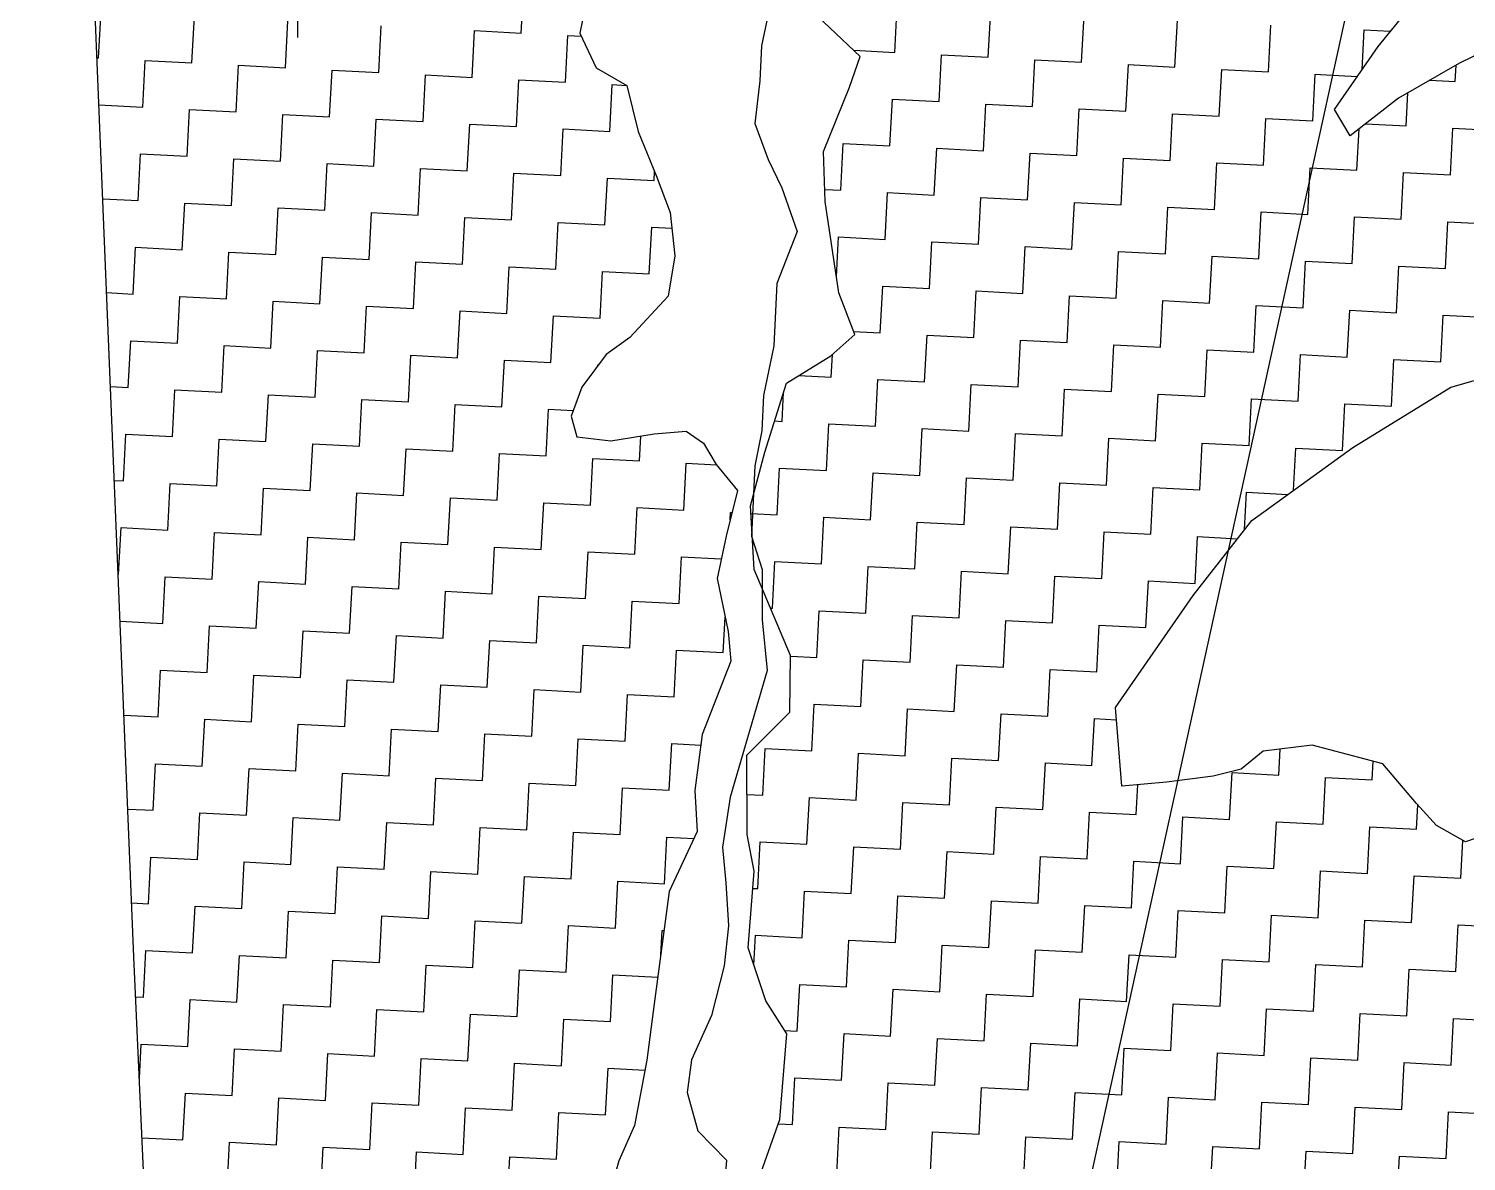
# Model space of a CAD drawing. Header units: metres. Extents: x 281214 to 284109, y 2088556 to 2092246.
# Drawn here: x 281315.8 to 281509.4, y 2091353.1 to 2091505.5 of the extents above; entities that cross this region are included whole.
import ezdxf

# ---------------------------------------------------------------- set-up
doc = ezdxf.new("R2010")
doc.units = ezdxf.units.M
for name, color, linetype in [('LINE_WATER', 4, 'Continuous'), ('POLY_HATCH', 12, 'Continuous'), ('POLY_PARCEL', 6, 'Continuous'), ('V_BOUND_LINE', 7, 'Continuous')]:
    doc.layers.add(name, color=color, linetype=linetype)

msp = doc.modelspace()

# ---------------------------------------------------------------- linework, layer by layer
msp.add_lwpolyline([(281352.31, 2091537.99), (281351.98, 2091504.31)])
at = {"layer": 'LINE_WATER'}
for p, q in [((281415.82, 2091509.6), (281414.47, 2091503.22)), ((281414.47, 2091503.22), (281414.23, 2091498.48)), ((281414.23, 2091498.48), (281413.59, 2091492.75)), ((281413.59, 2091492.75), (281415.38, 2091487.9)), ((281415.38, 2091487.9), (281417.21, 2091484.08)), ((281417.21, 2091484.08), (281419.29, 2091478.2)), ((281419.29, 2091478.2), (281416.55, 2091471.22)), ((281416.55, 2091471.22), (281416.13, 2091462.84)), ((281416.13, 2091462.84), (281414.76, 2091456.13)), ((281414.76, 2091456.13), (281414.52, 2091451.39)), ((281414.52, 2091451.39), (281413.59, 2091446.69)), ((281413.59, 2091446.69), (281413.1, 2091437.21)), ((281413.1, 2091437.21), (281414.57, 2091432.72)), ((281414.57, 2091432.72), (281414.55, 2091425.94)), ((281414.55, 2091425.94), (281415.22, 2091419.12)), ((281415.22, 2091419.12), (281410.26, 2091402.07)), ((281410.26, 2091402.07), (281409.23, 2091395.34)), ((281409.23, 2091395.34), (281409.66, 2091390.57)), ((281409.66, 2091390.57), (281410.04, 2091384.78)), ((281410.04, 2091384.78), (281409.42, 2091379.38)), ((281409.42, 2091379.38), (281407.72, 2091372.68)), ((281407.72, 2091372.68), (281405.03, 2091366.71)), ((281405.03, 2091366.71), (281404.46, 2091362.33)), ((281404.46, 2091362.33), (281405.89, 2091357.17)), ((281405.89, 2091357.17), (281409.76, 2091353.24)), ((281409.76, 2091353.24), (281407.2, 2091323.51))]:
    msp.add_line(p, q, dxfattribs=at)
at = {"layer": 'POLY_HATCH', "linetype": 'Continuous'}
for p, q in [((281382.12, 2091504.92), (281382.45, 2091511.21)), ((281432.42, 2091502.31), (281432.75, 2091508.6)), ((281325.2, 2091501.57), (281325.53, 2091507.86)), ((281337.78, 2091500.92), (281338.1, 2091507.2)), ((281350.35, 2091500.26), (281350.68, 2091506.55)), ((281445, 2091501.66), (281445.33, 2091507.95)), ((281457.58, 2091501.01), (281457.9, 2091507.29)), ((281470.15, 2091500.35), (281470.48, 2091506.64)), ((281362.93, 2091499.61), (281363.26, 2091505.9)), ((281375.51, 2091498.96), (281375.83, 2091505.25)), ((281375.83, 2091505.25), (281382.12, 2091504.92)), ((281388.08, 2091498.31), (281388.41, 2091504.59)), ((281388.41, 2091504.59), (281390.2, 2091504.5)), ((281482.73, 2091499.7), (281483.06, 2091505.99)), ((281495.36, 2091500.04), (281495.63, 2091505.34)), ((281495.63, 2091505.34), (281499.14, 2091505.16)), ((281426.89, 2091502.6), (281432.42, 2091502.31)), ((281324.99, 2091501.58), (281325.2, 2091501.57)), ((281331.16, 2091494.95), (281331.49, 2091501.24)), ((281331.49, 2091501.24), (281337.78, 2091500.92)), ((281438.39, 2091495.7), (281438.71, 2091501.99)), ((281438.71, 2091501.99), (281445, 2091501.66)), ((281450.96, 2091495.04), (281451.29, 2091501.33)), ((281451.29, 2091501.33), (281457.58, 2091501.01)), ((281463.54, 2091494.39), (281463.87, 2091500.68)), ((281463.87, 2091500.68), (281470.15, 2091500.35)), ((281343.74, 2091494.3), (281344.06, 2091500.59)), ((281344.06, 2091500.59), (281350.35, 2091500.26)), ((281356.31, 2091493.65), (281356.64, 2091499.94)), ((281356.64, 2091499.94), (281362.93, 2091499.61)), ((281368.89, 2091493), (281369.22, 2091499.28)), ((281369.22, 2091499.28), (281375.51, 2091498.96)), ((281476.12, 2091493.74), (281476.44, 2091500.03)), ((281476.44, 2091500.03), (281482.73, 2091499.7)), ((281488.69, 2091493.09), (281489.02, 2091499.38)), ((281489.02, 2091499.38), (281489.74, 2091499.34)), ((281489.74, 2091499.34), (281494.7, 2091499.08)), ((281507.88, 2091498.4), (281508, 2091500.6)), ((281381.47, 2091492.34), (281381.79, 2091498.63)), ((281381.79, 2091498.63), (281388.08, 2091498.31)), ((281394.04, 2091491.69), (281394.37, 2091497.98)), ((281394.37, 2091497.98), (281396.28, 2091497.88)), ((281501.27, 2091492.44), (281501.5, 2091496.88)), ((281504.46, 2091498.58), (281507.88, 2091498.4)), ((281325.25, 2091495.26), (281331.16, 2091494.95)), ((281425.78, 2091496.35), (281425.81, 2091496.35)), ((281425.81, 2091496.35), (281425.82, 2091496.45)), ((281431.77, 2091489.74), (281432.1, 2091496.02)), ((281432.1, 2091496.02), (281438.39, 2091495.7)), ((281444.35, 2091489.08), (281444.68, 2091495.37)), ((281444.68, 2091495.37), (281450.96, 2091495.04)), ((281337.12, 2091488.34), (281337.45, 2091494.63)), ((281337.45, 2091494.63), (281343.74, 2091494.3)), ((281349.7, 2091487.69), (281350.03, 2091493.98)), ((281350.03, 2091493.98), (281356.31, 2091493.65)), ((281362.28, 2091487.03), (281362.6, 2091493.32)), ((281362.6, 2091493.32), (281368.89, 2091493)), ((281456.93, 2091488.43), (281457.25, 2091494.72)), ((281457.25, 2091494.72), (281463.54, 2091494.39)), ((281469.5, 2091487.78), (281469.83, 2091494.07)), ((281469.83, 2091494.07), (281476.12, 2091493.74)), ((281482.08, 2091487.13), (281482.4, 2091493.41)), ((281482.4, 2091493.41), (281488.69, 2091493.09)), ((281374.85, 2091486.38), (281375.18, 2091492.67)), ((281375.18, 2091492.67), (281381.47, 2091492.34)), ((281387.43, 2091485.73), (281387.76, 2091492.02)), ((281387.76, 2091492.02), (281394.04, 2091491.69)), ((281494.65, 2091486.47), (281494.94, 2091492.05)), ((281495.81, 2091492.72), (281501.27, 2091492.44)), ((281507.23, 2091485.82), (281507.56, 2091492.11)), ((281507.56, 2091492.11), (281513.84, 2091491.78)), ((281425.16, 2091483.77), (281425.48, 2091490.06)), ((281425.48, 2091490.06), (281431.77, 2091489.74)), ((281437.73, 2091483.12), (281438.06, 2091489.41)), ((281438.06, 2091489.41), (281444.35, 2091489.08)), ((281330.51, 2091482.38), (281330.84, 2091488.67)), ((281330.84, 2091488.67), (281337.12, 2091488.34)), ((281343.09, 2091481.73), (281343.41, 2091488.01)), ((281343.41, 2091488.01), (281349.7, 2091487.69)), ((281355.66, 2091481.07), (281355.99, 2091487.36)), ((281355.99, 2091487.36), (281362.28, 2091487.03)), ((281450.31, 2091482.47), (281450.64, 2091488.76)), ((281450.64, 2091488.76), (281456.93, 2091488.43)), ((281462.89, 2091481.82), (281463.21, 2091488.1)), ((281463.21, 2091488.1), (281469.5, 2091487.78)), ((281475.46, 2091481.16), (281475.79, 2091487.45)), ((281475.79, 2091487.45), (281482.08, 2091487.13)), ((281368.24, 2091480.42), (281368.56, 2091486.71)), ((281368.56, 2091486.71), (281374.85, 2091486.38)), ((281380.81, 2091479.77), (281381.14, 2091486.06)), ((281381.14, 2091486.06), (281387.43, 2091485.73)), ((281393.39, 2091479.12), (281393.72, 2091485.4)), ((281393.72, 2091485.4), (281400.01, 2091485.08)), ((281400.01, 2091485.08), (281400.07, 2091486.29)), ((281488.04, 2091480.51), (281488.37, 2091486.8)), ((281488.37, 2091486.8), (281494.65, 2091486.47)), ((281500.62, 2091479.86), (281500.94, 2091486.15)), ((281500.94, 2091486.15), (281507.23, 2091485.82)), ((281423, 2091483.89), (281425.16, 2091483.77)), ((281431.12, 2091477.16), (281431.45, 2091483.45)), ((281431.45, 2091483.45), (281437.73, 2091483.12)), ((281325.76, 2091482.62), (281330.51, 2091482.38)), ((281336.47, 2091475.76), (281336.8, 2091482.05)), ((281336.8, 2091482.05), (281343.09, 2091481.73)), ((281349.05, 2091475.11), (281349.37, 2091481.4)), ((281349.37, 2091481.4), (281355.66, 2091481.07)), ((281443.7, 2091476.51), (281444.02, 2091482.79)), ((281444.02, 2091482.79), (281450.31, 2091482.47)), ((281456.27, 2091475.85), (281456.6, 2091482.14)), ((281456.6, 2091482.14), (281462.89, 2091481.82)), ((281468.85, 2091475.2), (281469.18, 2091481.49)), ((281469.18, 2091481.49), (281475.46, 2091481.16)), ((281361.62, 2091474.46), (281361.95, 2091480.75)), ((281361.95, 2091480.75), (281368.24, 2091480.42)), ((281374.2, 2091473.81), (281374.53, 2091480.09)), ((281374.53, 2091480.09), (281380.81, 2091479.77)), ((281386.78, 2091473.15), (281387.1, 2091479.44)), ((281387.1, 2091479.44), (281393.39, 2091479.12)), ((281481.43, 2091474.55), (281481.75, 2091480.84)), ((281481.75, 2091480.84), (281488.04, 2091480.51)), ((281494, 2091473.9), (281494.33, 2091480.19)), ((281494.33, 2091480.19), (281500.62, 2091479.86)), ((281506.58, 2091473.24), (281506.9, 2091479.53)), ((281506.9, 2091479.53), (281513.19, 2091479.21)), ((281399.35, 2091472.5), (281399.68, 2091478.79)), ((281399.68, 2091478.79), (281402.39, 2091478.65)), ((281424.55, 2091472.11), (281424.83, 2091477.48)), ((281424.83, 2091477.48), (281431.12, 2091477.16)), ((281329.86, 2091469.8), (281330.18, 2091476.09)), ((281330.18, 2091476.09), (281336.47, 2091475.76)), ((281437.08, 2091470.54), (281437.41, 2091476.83)), ((281437.41, 2091476.83), (281443.7, 2091476.51)), ((281449.66, 2091469.89), (281449.98, 2091476.18)), ((281449.98, 2091476.18), (281456.27, 2091475.85)), ((281462.23, 2091469.24), (281462.56, 2091475.53)), ((281462.56, 2091475.53), (281468.85, 2091475.2)), ((281342.43, 2091469.15), (281342.76, 2091475.44)), ((281342.76, 2091475.44), (281349.05, 2091475.11)), ((281355.01, 2091468.5), (281355.34, 2091474.78)), ((281355.34, 2091474.78), (281361.62, 2091474.46)), ((281367.59, 2091467.84), (281367.91, 2091474.13)), ((281367.91, 2091474.13), (281374.2, 2091473.81)), ((281474.81, 2091468.59), (281475.14, 2091474.88)), ((281475.14, 2091474.88), (281481.43, 2091474.55)), ((281487.39, 2091467.94), (281487.71, 2091474.22)), ((281487.71, 2091474.22), (281494, 2091473.9)), ((281499.96, 2091467.28), (281500.29, 2091473.57)), ((281500.29, 2091473.57), (281506.58, 2091473.24)), ((281380.16, 2091467.19), (281380.49, 2091473.48)), ((281380.49, 2091473.48), (281386.78, 2091473.15)), ((281392.74, 2091466.54), (281393.07, 2091472.83)), ((281393.07, 2091472.83), (281399.35, 2091472.5)), ((281326.28, 2091469.99), (281329.86, 2091469.8)), ((281430.47, 2091464.58), (281430.79, 2091470.87)), ((281430.79, 2091470.87), (281437.08, 2091470.54)), ((281443.04, 2091463.93), (281443.37, 2091470.22)), ((281443.37, 2091470.22), (281449.66, 2091469.89)), ((281335.82, 2091463.19), (281336.15, 2091469.47)), ((281336.15, 2091469.47), (281342.43, 2091469.15)), ((281348.4, 2091462.53), (281348.72, 2091468.82)), ((281348.72, 2091468.82), (281355.01, 2091468.5)), ((281360.97, 2091461.88), (281361.3, 2091468.17)), ((281361.3, 2091468.17), (281367.59, 2091467.84)), ((281455.62, 2091463.28), (281455.95, 2091469.57)), ((281455.95, 2091469.57), (281462.23, 2091469.24)), ((281468.2, 2091462.63), (281468.52, 2091468.91)), ((281468.52, 2091468.91), (281474.81, 2091468.59)), ((281480.77, 2091461.97), (281481.1, 2091468.26)), ((281481.1, 2091468.26), (281487.39, 2091467.94)), ((281373.55, 2091461.23), (281373.87, 2091467.52)), ((281373.87, 2091467.52), (281380.16, 2091467.19)), ((281386.12, 2091460.58), (281386.45, 2091466.87)), ((281386.45, 2091466.87), (281392.74, 2091466.54)), ((281493.35, 2091461.32), (281493.68, 2091467.61)), ((281493.68, 2091467.61), (281499.96, 2091467.28)), ((281505.93, 2091460.67), (281506.25, 2091466.96)), ((281506.25, 2091466.96), (281512.54, 2091466.63)), ((281426.86, 2091464.77), (281430.47, 2091464.58)), ((281436.43, 2091457.97), (281436.76, 2091464.26)), ((281436.76, 2091464.26), (281443.04, 2091463.93)), ((281329.2, 2091457.22), (281329.53, 2091463.51)), ((281329.53, 2091463.51), (281335.82, 2091463.19)), ((281341.78, 2091456.57), (281342.11, 2091462.86)), ((281342.11, 2091462.86), (281348.4, 2091462.53)), ((281354.36, 2091455.92), (281354.68, 2091462.21)), ((281354.68, 2091462.21), (281360.97, 2091461.88)), ((281449.01, 2091457.32), (281449.33, 2091463.6)), ((281449.33, 2091463.6), (281455.62, 2091463.28)), ((281461.58, 2091456.66), (281461.91, 2091462.95)), ((281461.91, 2091462.95), (281468.2, 2091462.63)), ((281474.16, 2091456.01), (281474.48, 2091462.3)), ((281474.48, 2091462.3), (281480.77, 2091461.97)), ((281366.93, 2091455.27), (281367.26, 2091461.56)), ((281367.26, 2091461.56), (281373.55, 2091461.23)), ((281379.51, 2091454.62), (281379.84, 2091460.9)), ((281379.84, 2091460.9), (281386.12, 2091460.58)), ((281392.41, 2091460.25), (281392.48, 2091460.25)), ((281392.41, 2091460.15), (281392.41, 2091460.25)), ((281423.85, 2091458.62), (281424.01, 2091461.65)), ((281486.74, 2091455.36), (281487.06, 2091461.65)), ((281487.06, 2091461.65), (281493.35, 2091461.32)), ((281499.31, 2091454.71), (281499.64, 2091460.99)), ((281499.64, 2091460.99), (281505.93, 2091460.67)), ((281419.51, 2091458.85), (281423.85, 2091458.62)), ((281429.82, 2091452.01), (281430.14, 2091458.29)), ((281430.14, 2091458.29), (281436.43, 2091457.97)), ((281326.8, 2091457.35), (281329.2, 2091457.22)), ((281335.17, 2091450.61), (281335.49, 2091456.9)), ((281335.49, 2091456.9), (281341.78, 2091456.57)), ((281347.74, 2091449.96), (281348.07, 2091456.25)), ((281348.07, 2091456.25), (281354.36, 2091455.92)), ((281417.24, 2091452.66), (281417.44, 2091456.6)), ((281442.39, 2091451.35), (281442.72, 2091457.64)), ((281442.72, 2091457.64), (281449.01, 2091457.32)), ((281454.97, 2091450.7), (281455.29, 2091456.99)), ((281455.29, 2091456.99), (281461.58, 2091456.66)), ((281467.54, 2091450.05), (281467.87, 2091456.34)), ((281467.87, 2091456.34), (281474.16, 2091456.01)), ((281360.32, 2091449.31), (281360.65, 2091455.59)), ((281360.65, 2091455.59), (281366.93, 2091455.27)), ((281372.9, 2091448.65), (281373.22, 2091454.94)), ((281373.22, 2091454.94), (281379.51, 2091454.62)), ((281385.47, 2091448), (281385.8, 2091454.29)), ((281385.8, 2091454.29), (281389.11, 2091454.12)), ((281480.12, 2091449.4), (281480.45, 2091455.68)), ((281480.45, 2091455.68), (281486.74, 2091455.36)), ((281492.7, 2091448.74), (281493.02, 2091455.03)), ((281493.02, 2091455.03), (281499.31, 2091454.71)), ((281416.22, 2091452.71), (281417.24, 2091452.66)), ((281423.2, 2091446.04), (281423.53, 2091452.33)), ((281423.53, 2091452.33), (281429.82, 2091452.01)), ((281328.55, 2091444.65), (281328.88, 2091450.94)), ((281328.88, 2091450.94), (281335.17, 2091450.61)), ((281398.05, 2091447.35), (281398.22, 2091450.69)), ((281435.78, 2091445.39), (281436.1, 2091451.68)), ((281436.1, 2091451.68), (281442.39, 2091451.35)), ((281448.35, 2091444.74), (281448.68, 2091451.03)), ((281448.68, 2091451.03), (281454.97, 2091450.7)), ((281460.93, 2091444.09), (281461.26, 2091450.38)), ((281461.26, 2091450.38), (281467.54, 2091450.05)), ((281341.13, 2091444), (281341.46, 2091450.28)), ((281341.46, 2091450.28), (281347.74, 2091449.96)), ((281353.71, 2091443.34), (281354.03, 2091449.63)), ((281354.03, 2091449.63), (281360.32, 2091449.31)), ((281366.28, 2091442.69), (281366.61, 2091448.98)), ((281366.61, 2091448.98), (281372.9, 2091448.65)), ((281473.51, 2091443.43), (281473.83, 2091449.72)), ((281473.83, 2091449.72), (281480.12, 2091449.4)), ((281486.11, 2091443.38), (281486.41, 2091449.07)), ((281486.41, 2091449.07), (281492.7, 2091448.74)), ((281378.86, 2091442.04), (281379.18, 2091448.33)), ((281379.18, 2091448.33), (281385.47, 2091448)), ((281391.43, 2091441.39), (281391.76, 2091447.67)), ((281391.76, 2091447.67), (281398.05, 2091447.35)), ((281404.01, 2091440.73), (281404.34, 2091447.02)), ((281404.34, 2091447.02), (281408.4, 2091446.81)), ((281327.32, 2091444.71), (281328.55, 2091444.65)), ((281416.59, 2091440.08), (281416.91, 2091446.37)), ((281416.91, 2091446.37), (281423.2, 2091446.04)), ((281429.16, 2091439.43), (281429.49, 2091445.72)), ((281429.49, 2091445.72), (281435.78, 2091445.39)), ((281441.74, 2091438.78), (281442.07, 2091445.07)), ((281442.07, 2091445.07), (281448.35, 2091444.74)), ((281334.51, 2091438.03), (281334.84, 2091444.32)), ((281334.84, 2091444.32), (281341.13, 2091444)), ((281347.09, 2091437.38), (281347.42, 2091443.67)), ((281347.42, 2091443.67), (281353.71, 2091443.34)), ((281359.67, 2091436.73), (281359.99, 2091443.02)), ((281359.99, 2091443.02), (281366.28, 2091442.69)), ((281454.32, 2091438.13), (281454.64, 2091444.41)), ((281454.64, 2091444.41), (281460.93, 2091444.09)), ((281466.89, 2091437.47), (281467.22, 2091443.76)), ((281467.22, 2091443.76), (281473.51, 2091443.43)), ((281479.53, 2091438.1), (281479.79, 2091443.11)), ((281479.79, 2091443.11), (281485.34, 2091442.82)), ((281372.24, 2091436.08), (281372.57, 2091442.37)), ((281372.57, 2091442.37), (281378.86, 2091442.04)), ((281384.82, 2091435.42), (281385.15, 2091441.71)), ((281385.15, 2091441.71), (281391.43, 2091441.39)), ((281397.4, 2091434.77), (281397.72, 2091441.06)), ((281397.72, 2091441.06), (281404.01, 2091440.73)), ((281410.25, 2091439.4), (281410.3, 2091440.41)), ((281410.3, 2091440.41), (281410.49, 2091440.4)), ((281413.05, 2091440.27), (281416.59, 2091440.08)), ((281422.55, 2091433.47), (281422.88, 2091439.76)), ((281422.88, 2091439.76), (281429.16, 2091439.43)), ((281435.13, 2091432.82), (281435.45, 2091439.1)), ((281435.45, 2091439.1), (281441.74, 2091438.78)), ((281327.9, 2091432.07), (281328.23, 2091438.36)), ((281328.23, 2091438.36), (281334.51, 2091438.03)), ((281340.48, 2091431.42), (281340.8, 2091437.71)), ((281340.8, 2091437.71), (281347.09, 2091437.38)), ((281353.05, 2091430.77), (281353.38, 2091437.06)), ((281353.38, 2091437.06), (281359.67, 2091436.73)), ((281447.7, 2091432.16), (281448.03, 2091438.45)), ((281448.03, 2091438.45), (281454.32, 2091438.13)), ((281460.28, 2091431.51), (281460.6, 2091437.8)), ((281460.6, 2091437.8), (281466.89, 2091437.47)), ((281472.85, 2091430.86), (281473.18, 2091437.15)), ((281473.18, 2091437.15), (281478.57, 2091436.87)), ((281365.63, 2091430.12), (281365.96, 2091436.4)), ((281365.96, 2091436.4), (281372.24, 2091436.08)), ((281378.21, 2091429.46), (281378.53, 2091435.75)), ((281378.53, 2091435.75), (281384.82, 2091435.42)), ((281390.78, 2091428.81), (281391.11, 2091435.1)), ((281391.11, 2091435.1), (281397.4, 2091434.77)), ((281403.36, 2091428.16), (281403.68, 2091434.45)), ((281403.68, 2091434.45), (281409.06, 2091434.17)), ((281415.93, 2091427.51), (281416.26, 2091433.79)), ((281416.26, 2091433.79), (281422.55, 2091433.47)), ((281428.51, 2091426.85), (281428.84, 2091433.14)), ((281428.84, 2091433.14), (281435.13, 2091432.82)), ((281327.83, 2091432.08), (281327.9, 2091432.07)), ((281333.86, 2091425.46), (281334.19, 2091431.75)), ((281334.19, 2091431.75), (281340.48, 2091431.42)), ((281346.44, 2091424.81), (281346.76, 2091431.09)), ((281346.76, 2091431.09), (281353.05, 2091430.77)), ((281441.09, 2091426.2), (281441.41, 2091432.49)), ((281441.41, 2091432.49), (281447.7, 2091432.16)), ((281453.66, 2091425.55), (281453.99, 2091431.84)), ((281453.99, 2091431.84), (281460.28, 2091431.51)), ((281466.24, 2091424.9), (281466.57, 2091431.18)), ((281466.57, 2091431.18), (281472.85, 2091430.86)), ((281359.01, 2091424.15), (281359.34, 2091430.44)), ((281359.34, 2091430.44), (281365.63, 2091430.12)), ((281371.59, 2091423.5), (281371.92, 2091429.79)), ((281371.92, 2091429.79), (281378.21, 2091429.46)), ((281384.17, 2091422.85), (281384.49, 2091429.14)), ((281384.49, 2091429.14), (281390.78, 2091428.81)), ((281396.74, 2091422.2), (281397.07, 2091428.48)), ((281397.07, 2091428.48), (281403.36, 2091428.16)), ((281415.67, 2091427.52), (281415.93, 2091427.51)), ((281421.9, 2091420.89), (281422.22, 2091427.18)), ((281422.22, 2091427.18), (281428.51, 2091426.85)), ((281328.09, 2091425.76), (281333.86, 2091425.46)), ((281409.32, 2091421.54), (281409.57, 2091426.29)), ((281434.47, 2091420.24), (281434.8, 2091426.53)), ((281434.8, 2091426.53), (281441.09, 2091426.2)), ((281447.05, 2091419.59), (281447.38, 2091425.88)), ((281447.38, 2091425.88), (281453.66, 2091425.55)), ((281459.63, 2091418.93), (281459.95, 2091425.22)), ((281459.95, 2091425.22), (281466.24, 2091424.9)), ((281339.82, 2091418.84), (281340.15, 2091425.13)), ((281340.15, 2091425.13), (281346.44, 2091424.81)), ((281352.4, 2091418.19), (281352.73, 2091424.48)), ((281352.73, 2091424.48), (281359.01, 2091424.15)), ((281364.98, 2091417.54), (281365.3, 2091423.83)), ((281365.3, 2091423.83), (281371.59, 2091423.5)), ((281377.55, 2091416.89), (281377.88, 2091423.17)), ((281377.88, 2091423.17), (281384.17, 2091422.85)), ((281390.13, 2091416.23), (281390.46, 2091422.52)), ((281390.46, 2091422.52), (281396.74, 2091422.2)), ((281402.71, 2091415.58), (281403.03, 2091421.87)), ((281403.03, 2091421.87), (281409.32, 2091421.54)), ((281418.37, 2091421.07), (281421.9, 2091420.89)), ((281427.86, 2091414.28), (281428.18, 2091420.57)), ((281428.18, 2091420.57), (281434.47, 2091420.24)), ((281440.43, 2091413.62), (281440.76, 2091419.91)), ((281440.76, 2091419.91), (281447.05, 2091419.59)), ((281333.21, 2091412.88), (281333.54, 2091419.17)), ((281333.54, 2091419.17), (281339.82, 2091418.84)), ((281345.79, 2091412.23), (281346.11, 2091418.52)), ((281346.11, 2091418.52), (281352.4, 2091418.19)), ((281358.36, 2091411.58), (281358.69, 2091417.87)), ((281358.69, 2091417.87), (281364.98, 2091417.54)), ((281453.01, 2091412.97), (281453.34, 2091419.26)), ((281453.34, 2091419.26), (281459.63, 2091418.93)), ((281370.94, 2091410.92), (281371.27, 2091417.21)), ((281371.27, 2091417.21), (281377.55, 2091416.89)), ((281383.52, 2091410.27), (281383.84, 2091416.56)), ((281383.84, 2091416.56), (281390.13, 2091416.23)), ((281396.09, 2091409.62), (281396.42, 2091415.91)), ((281396.42, 2091415.91), (281402.71, 2091415.58)), ((281421.24, 2091408.32), (281421.57, 2091414.6)), ((281421.57, 2091414.6), (281427.86, 2091414.28)), ((281433.82, 2091407.66), (281434.15, 2091413.95)), ((281434.15, 2091413.95), (281440.43, 2091413.62)), ((281328.61, 2091413.12), (281333.21, 2091412.88)), ((281339.17, 2091406.27), (281339.5, 2091412.56)), ((281339.5, 2091412.56), (281345.79, 2091412.23)), ((281351.75, 2091405.61), (281352.07, 2091411.9)), ((281352.07, 2091411.9), (281358.36, 2091411.58)), ((281446.4, 2091407.01), (281446.72, 2091413.3)), ((281446.72, 2091413.3), (281453.01, 2091412.97)), ((281458.97, 2091406.36), (281459.3, 2091412.65)), ((281459.3, 2091412.65), (281462.27, 2091412.49)), ((281364.32, 2091404.96), (281364.65, 2091411.25)), ((281364.65, 2091411.25), (281370.94, 2091410.92)), ((281376.9, 2091404.31), (281377.23, 2091410.6)), ((281377.23, 2091410.6), (281383.52, 2091410.27)), ((281389.48, 2091403.66), (281389.8, 2091409.95)), ((281389.8, 2091409.95), (281396.09, 2091409.62)), ((281402.05, 2091403.01), (281402.38, 2091409.29)), ((281402.38, 2091409.29), (281406.3, 2091409.09)), ((281414.63, 2091402.35), (281414.96, 2091408.64)), ((281414.96, 2091408.64), (281421.24, 2091408.32)), ((281427.21, 2091401.7), (281427.53, 2091407.99)), ((281427.53, 2091407.99), (281433.82, 2091407.66)), ((281484.13, 2091405.05), (281484.31, 2091408.55)), ((281332.56, 2091400.31), (281332.88, 2091406.59)), ((281332.88, 2091406.59), (281339.17, 2091406.27)), ((281345.13, 2091399.65), (281345.46, 2091405.94)), ((281345.46, 2091405.94), (281351.75, 2091405.61)), ((281439.78, 2091401.05), (281440.11, 2091407.34)), ((281440.11, 2091407.34), (281446.4, 2091407.01)), ((281452.36, 2091400.4), (281452.69, 2091406.68)), ((281452.69, 2091406.68), (281458.97, 2091406.36)), ((281496.7, 2091404.4), (281496.83, 2091406.92)), ((281357.71, 2091399), (281358.04, 2091405.29)), ((281358.04, 2091405.29), (281364.32, 2091404.96)), ((281370.29, 2091398.35), (281370.61, 2091404.64)), ((281370.61, 2091404.64), (281376.9, 2091404.31)), ((281382.86, 2091397.7), (281383.19, 2091403.98)), ((281383.19, 2091403.98), (281389.48, 2091403.66)), ((281477.51, 2091399.09), (281477.84, 2091405.38)), ((281477.84, 2091405.38), (281484.13, 2091405.05)), ((281490.09, 2091398.44), (281490.41, 2091404.73)), ((281490.41, 2091404.73), (281496.7, 2091404.4)), ((281395.44, 2091397.04), (281395.77, 2091403.33)), ((281395.77, 2091403.33), (281402.05, 2091403.01)), ((281412.51, 2091402.46), (281414.63, 2091402.35)), ((281420.59, 2091395.74), (281420.92, 2091402.03)), ((281420.92, 2091402.03), (281427.21, 2091401.7)), ((281464.94, 2091399.74), (281465.14, 2091403.77)), ((281329.13, 2091400.48), (281332.56, 2091400.31)), ((281433.17, 2091395.09), (281433.49, 2091401.37)), ((281433.49, 2091401.37), (281439.78, 2091401.05)), ((281445.74, 2091394.43), (281446.07, 2091400.72)), ((281446.07, 2091400.72), (281452.36, 2091400.4)), ((281458.32, 2091393.78), (281458.65, 2091400.07)), ((281458.65, 2091400.07), (281464.94, 2091399.74)), ((281502.66, 2091397.79), (281502.83, 2091401.07)), ((281338.52, 2091393.69), (281338.85, 2091399.98)), ((281338.85, 2091399.98), (281345.13, 2091399.65)), ((281351.1, 2091393.04), (281351.42, 2091399.33)), ((281351.42, 2091399.33), (281357.71, 2091399)), ((281363.67, 2091392.39), (281364, 2091398.67)), ((281364, 2091398.67), (281370.29, 2091398.35)), ((281470.9, 2091393.13), (281471.22, 2091399.42)), ((281471.22, 2091399.42), (281477.51, 2091399.09)), ((281483.47, 2091392.48), (281483.8, 2091398.77)), ((281483.8, 2091398.77), (281490.09, 2091398.44)), ((281496.05, 2091391.82), (281496.38, 2091398.11)), ((281496.38, 2091398.11), (281502.66, 2091397.79)), ((281376.25, 2091391.73), (281376.57, 2091398.02)), ((281376.57, 2091398.02), (281382.86, 2091397.7)), ((281388.82, 2091391.08), (281389.15, 2091397.37)), ((281389.15, 2091397.37), (281395.44, 2091397.04)), ((281401.4, 2091390.43), (281401.73, 2091396.72)), ((281401.73, 2091396.72), (281405.38, 2091396.53)), ((281508.63, 2091391.17), (281508.89, 2091396.26)), ((281413.98, 2091389.78), (281414.3, 2091396.07)), ((281414.3, 2091396.07), (281420.59, 2091395.74)), ((281426.55, 2091389.12), (281426.88, 2091395.41)), ((281426.88, 2091395.41), (281433.17, 2091395.09)), ((281439.13, 2091388.47), (281439.46, 2091394.76)), ((281439.46, 2091394.76), (281445.74, 2091394.43)), ((281331.91, 2091387.73), (281332.23, 2091394.02)), ((281332.23, 2091394.02), (281338.52, 2091393.69)), ((281344.48, 2091387.08), (281344.81, 2091393.36)), ((281344.81, 2091393.36), (281351.1, 2091393.04)), ((281357.06, 2091386.42), (281357.38, 2091392.71)), ((281357.38, 2091392.71), (281363.67, 2091392.39)), ((281451.71, 2091387.82), (281452.03, 2091394.11)), ((281452.03, 2091394.11), (281458.32, 2091393.78)), ((281464.28, 2091387.17), (281464.61, 2091393.46)), ((281464.61, 2091393.46), (281470.9, 2091393.13)), ((281476.86, 2091386.52), (281477.19, 2091392.8)), ((281477.19, 2091392.8), (281483.47, 2091392.48)), ((281369.63, 2091385.77), (281369.96, 2091392.06)), ((281369.96, 2091392.06), (281376.25, 2091391.73)), ((281382.21, 2091385.12), (281382.54, 2091391.41)), ((281382.54, 2091391.41), (281388.82, 2091391.08)), ((281394.79, 2091384.47), (281395.11, 2091390.76)), ((281395.11, 2091390.76), (281401.4, 2091390.43)), ((281489.44, 2091385.86), (281489.76, 2091392.15)), ((281489.76, 2091392.15), (281496.05, 2091391.82)), ((281502.01, 2091385.21), (281502.34, 2091391.5)), ((281502.34, 2091391.5), (281508.63, 2091391.17)), ((281413.31, 2091389.81), (281413.98, 2091389.78)), ((281419.94, 2091383.16), (281420.27, 2091389.45)), ((281420.27, 2091389.45), (281426.55, 2091389.12)), ((281432.52, 2091382.51), (281432.84, 2091388.8)), ((281432.84, 2091388.8), (281439.13, 2091388.47)), ((281329.64, 2091387.85), (281331.91, 2091387.73)), ((281337.87, 2091381.11), (281338.19, 2091387.4)), ((281338.19, 2091387.4), (281344.48, 2091387.08)), ((281350.44, 2091380.46), (281350.77, 2091386.75)), ((281350.77, 2091386.75), (281357.06, 2091386.42)), ((281445.09, 2091381.86), (281445.42, 2091388.15)), ((281445.42, 2091388.15), (281451.71, 2091387.82)), ((281457.67, 2091381.21), (281457.99, 2091387.49)), ((281457.99, 2091387.49), (281464.28, 2091387.17)), ((281470.24, 2091380.55), (281470.57, 2091386.84)), ((281470.57, 2091386.84), (281476.86, 2091386.52)), ((281363.02, 2091379.81), (281363.35, 2091386.1)), ((281363.35, 2091386.1), (281369.63, 2091385.77)), ((281375.6, 2091379.16), (281375.92, 2091385.45)), ((281375.92, 2091385.45), (281382.21, 2091385.12)), ((281388.17, 2091378.51), (281388.5, 2091384.79)), ((281388.5, 2091384.79), (281394.79, 2091384.47)), ((281482.82, 2091379.9), (281483.15, 2091386.19)), ((281483.15, 2091386.19), (281489.44, 2091385.86)), ((281495.4, 2091379.25), (281495.72, 2091385.54)), ((281495.72, 2091385.54), (281502.01, 2091385.21)), ((281507.97, 2091378.6), (281508.3, 2091384.88)), ((281508.3, 2091384.88), (281514.59, 2091384.56)), ((281400.9, 2091380.86), (281401.08, 2091384.14)), ((281401.08, 2091384.14), (281401.34, 2091384.13)), ((281413.44, 2091379.45), (281413.65, 2091383.49)), ((281413.65, 2091383.49), (281419.94, 2091383.16)), ((281425.9, 2091376.55), (281426.23, 2091382.84)), ((281426.23, 2091382.84), (281432.52, 2091382.51)), ((281331.25, 2091375.15), (281331.58, 2091381.44)), ((281331.58, 2091381.44), (281337.87, 2091381.11)), ((281343.83, 2091374.5), (281344.16, 2091380.79)), ((281344.16, 2091380.79), (281350.44, 2091380.46)), ((281438.48, 2091375.9), (281438.8, 2091382.18)), ((281438.8, 2091382.18), (281445.09, 2091381.86)), ((281451.05, 2091375.24), (281451.38, 2091381.53)), ((281451.38, 2091381.53), (281457.67, 2091381.21)), ((281463.63, 2091374.59), (281463.96, 2091380.88)), ((281463.96, 2091380.88), (281470.24, 2091380.55)), ((281356.41, 2091373.85), (281356.73, 2091380.14)), ((281356.73, 2091380.14), (281363.02, 2091379.81)), ((281368.98, 2091373.2), (281369.31, 2091379.48)), ((281369.31, 2091379.48), (281375.6, 2091379.16)), ((281381.56, 2091372.54), (281381.88, 2091378.83)), ((281381.88, 2091378.83), (281388.17, 2091378.51)), ((281476.21, 2091373.94), (281476.53, 2091380.23)), ((281476.53, 2091380.23), (281482.82, 2091379.9)), ((281488.78, 2091373.29), (281489.11, 2091379.57)), ((281489.11, 2091379.57), (281495.4, 2091379.25)), ((281501.36, 2091372.63), (281501.69, 2091378.92)), ((281501.69, 2091378.92), (281507.97, 2091378.6)), ((281394.13, 2091371.89), (281394.46, 2091378.18)), ((281394.46, 2091378.18), (281400.51, 2091377.87)), ((281419.29, 2091370.59), (281419.61, 2091376.87)), ((281419.61, 2091376.87), (281425.9, 2091376.55)), ((281330.19, 2091375.21), (281331.25, 2091375.15)), ((281431.86, 2091369.93), (281432.19, 2091376.22)), ((281432.19, 2091376.22), (281438.48, 2091375.9)), ((281444.44, 2091369.28), (281444.77, 2091375.57)), ((281444.77, 2091375.57), (281451.05, 2091375.24)), ((281457.02, 2091368.63), (281457.34, 2091374.92)), ((281457.34, 2091374.92), (281463.63, 2091374.59)), ((281337.21, 2091368.54), (281337.54, 2091374.83)), ((281337.54, 2091374.83), (281343.83, 2091374.5)), ((281349.79, 2091367.89), (281350.12, 2091374.17)), ((281350.12, 2091374.17), (281356.41, 2091373.85)), ((281362.37, 2091367.23), (281362.69, 2091373.52)), ((281362.69, 2091373.52), (281368.98, 2091373.2)), ((281469.59, 2091367.98), (281469.92, 2091374.27)), ((281469.92, 2091374.27), (281476.21, 2091373.94)), ((281482.17, 2091367.32), (281482.49, 2091373.61)), ((281482.49, 2091373.61), (281488.78, 2091373.29)), ((281494.75, 2091366.67), (281495.07, 2091372.96)), ((281495.07, 2091372.96), (281501.36, 2091372.63)), ((281374.94, 2091366.58), (281375.27, 2091372.87)), ((281375.27, 2091372.87), (281381.56, 2091372.54)), ((281387.52, 2091365.93), (281387.85, 2091372.22)), ((281387.85, 2091372.22), (281394.13, 2091371.89)), ((281507.32, 2091366.02), (281507.65, 2091372.31)), ((281507.65, 2091372.31), (281513.94, 2091371.98)), ((281417.58, 2091370.67), (281419.29, 2091370.59)), ((281425.25, 2091363.97), (281425.58, 2091370.26)), ((281425.58, 2091370.26), (281431.86, 2091369.93)), ((281437.83, 2091363.32), (281438.15, 2091369.61)), ((281438.15, 2091369.61), (281444.44, 2091369.28)), ((281330.69, 2091364.24), (281330.93, 2091368.86)), ((281330.93, 2091368.86), (281337.21, 2091368.54)), ((281343.18, 2091361.92), (281343.5, 2091368.21)), ((281343.5, 2091368.21), (281349.79, 2091367.89)), ((281355.75, 2091361.27), (281356.08, 2091367.56)), ((281356.08, 2091367.56), (281362.37, 2091367.23)), ((281450.4, 2091362.67), (281450.73, 2091368.96)), ((281450.73, 2091368.96), (281457.02, 2091368.63)), ((281462.98, 2091362.01), (281463.3, 2091368.3)), ((281463.3, 2091368.3), (281469.59, 2091367.98)), ((281475.55, 2091361.36), (281475.88, 2091367.65)), ((281475.88, 2091367.65), (281482.17, 2091367.32)), ((281368.33, 2091360.62), (281368.66, 2091366.91)), ((281368.66, 2091366.91), (281374.94, 2091366.58)), ((281380.91, 2091359.97), (281381.23, 2091366.26)), ((281381.23, 2091366.26), (281387.52, 2091365.93)), ((281393.48, 2091359.31), (281393.81, 2091365.6)), ((281393.81, 2091365.6), (281398.77, 2091365.35)), ((281488.13, 2091360.71), (281488.46, 2091367)), ((281488.46, 2091367), (281494.75, 2091366.67)), ((281500.71, 2091360.06), (281501.03, 2091366.35)), ((281501.03, 2091366.35), (281507.32, 2091366.02)), ((281418.63, 2091358.01), (281418.96, 2091364.3)), ((281418.96, 2091364.3), (281425.25, 2091363.97)), ((281431.21, 2091357.36), (281431.54, 2091363.65)), ((281431.54, 2091363.65), (281437.83, 2091363.32)), ((281336.56, 2091355.96), (281336.89, 2091362.25)), ((281336.89, 2091362.25), (281343.18, 2091361.92)), ((281349.14, 2091355.31), (281349.47, 2091361.6)), ((281349.47, 2091361.6), (281355.75, 2091361.27)), ((281443.79, 2091356.71), (281444.11, 2091362.99)), ((281444.11, 2091362.99), (281450.4, 2091362.67)), ((281456.36, 2091356.05), (281456.69, 2091362.34)), ((281456.69, 2091362.34), (281462.98, 2091362.01)), ((281468.94, 2091355.4), (281469.27, 2091361.69)), ((281469.27, 2091361.69), (281475.55, 2091361.36)), ((281361.72, 2091354.66), (281362.04, 2091360.95)), ((281362.04, 2091360.95), (281368.33, 2091360.62)), ((281374.29, 2091354), (281374.62, 2091360.29)), ((281374.62, 2091360.29), (281380.91, 2091359.97)), ((281386.87, 2091353.35), (281387.19, 2091359.64)), ((281387.19, 2091359.64), (281393.48, 2091359.31)), ((281481.52, 2091354.75), (281481.84, 2091361.04)), ((281481.84, 2091361.04), (281488.13, 2091360.71)), ((281494.09, 2091354.1), (281494.42, 2091360.38)), ((281494.42, 2091360.38), (281500.71, 2091360.06)), ((281506.67, 2091353.44), (281507, 2091359.73)), ((281507, 2091359.73), (281513.28, 2091359.41)), ((281416.75, 2091358.11), (281418.63, 2091358.01)), ((281424.6, 2091351.4), (281424.92, 2091357.68)), ((281424.92, 2091357.68), (281431.21, 2091357.36)), ((281331.05, 2091356.25), (281336.56, 2091355.96)), ((281342.52, 2091349.35), (281342.85, 2091355.64)), ((281342.85, 2091355.64), (281349.14, 2091355.31)), ((281437.17, 2091350.74), (281437.5, 2091357.03)), ((281437.5, 2091357.03), (281443.79, 2091356.71)), ((281449.75, 2091350.09), (281450.08, 2091356.38)), ((281450.08, 2091356.38), (281456.36, 2091356.05)), ((281462.33, 2091349.44), (281462.65, 2091355.73)), ((281462.65, 2091355.73), (281468.94, 2091355.4)), ((281355.1, 2091348.7), (281355.43, 2091354.98)), ((281355.43, 2091354.98), (281361.72, 2091354.66)), ((281367.68, 2091348.04), (281368, 2091354.33)), ((281368, 2091354.33), (281374.29, 2091354)), ((281380.25, 2091347.39), (281380.58, 2091353.68)), ((281380.58, 2091353.68), (281386.87, 2091353.35)), ((281474.9, 2091348.79), (281475.23, 2091355.07)), ((281475.23, 2091355.07), (281481.52, 2091354.75)), ((281487.48, 2091348.13), (281487.8, 2091354.42)), ((281487.8, 2091354.42), (281494.09, 2091354.1)), ((281500.05, 2091347.48), (281500.38, 2091353.77)), ((281500.38, 2091353.77), (281506.67, 2091353.44))]:
    msp.add_line(p, q, dxfattribs=at)
at = {"layer": 'POLY_HATCH'}
for p, q in [((281497.49, 2091503.13), (281504.16, 2091511.31)), ((281390.82, 2091508.84), (281390, 2091504.92)), ((281427.74, 2091501.79), (281419.59, 2091509.53)), ((281390, 2091504.92), (281392.2, 2091500.23)), ((281516.33, 2091504.71), (281508.46, 2091500.86)), ((281491.64, 2091494.63), (281497.49, 2091503.13)), ((281426.3, 2091497.66), (281427.74, 2091501.79)), ((281508.46, 2091500.86), (281500.25, 2091496.17)), ((281392.2, 2091500.23), (281396.34, 2091497.85)), ((281396.34, 2091497.85), (281397.85, 2091491.67)), ((281422.8, 2091488.99), (281426.3, 2091497.66)), ((281500.25, 2091496.17), (281493.73, 2091491.11)), ((281493.73, 2091491.11), (281491.64, 2091494.63)), ((281397.85, 2091491.67), (281400.29, 2091485.74)), ((281423.06, 2091482.26), (281422.8, 2091488.99)), ((281400.29, 2091485.74), (281402.17, 2091480.76)), ((281424.87, 2091469.96), (281423.06, 2091482.26)), ((281402.17, 2091480.76), (281402.79, 2091474.93)), ((281402.79, 2091474.93), (281401.89, 2091469.49)), ((281427.02, 2091464.36), (281424.87, 2091469.96)), ((281401.89, 2091469.49), (281396.72, 2091463.96)), ((281396.72, 2091463.96), (281393.55, 2091461.68)), ((281423.82, 2091461.47), (281427.02, 2091464.36)), ((281393.55, 2091461.68), (281390.27, 2091457.27)), ((281417.83, 2091457.82), (281423.82, 2091461.47)), ((281507.3, 2091457.26), (281515.67, 2091459.67)), ((281390.27, 2091457.27), (281388.84, 2091453.38)), ((281414.9, 2091448.51), (281417.83, 2091457.82)), ((281494.09, 2091449.14), (281507.3, 2091457.26)), ((281388.84, 2091453.38), (281389.61, 2091450.59)), ((281389.61, 2091450.59), (281394.17, 2091450.05)), ((281394.17, 2091450.05), (281400.02, 2091450.97)), ((281400.02, 2091450.97), (281404.31, 2091451.36)), ((281404.31, 2091451.36), (281406.67, 2091449.71)), ((281406.67, 2091449.71), (281408.35, 2091446.87)), ((281413, 2091441.28), (281414.9, 2091448.51)), ((281480.5, 2091439.33), (281494.09, 2091449.14)), ((281408.35, 2091446.87), (281411.22, 2091443.37)), ((281411.22, 2091443.37), (281409.71, 2091437.22)), ((281413.47, 2091432.71), (281413, 2091441.28)), ((281472.58, 2091429.22), (281480.5, 2091439.33)), ((281409.71, 2091437.22), (281408.49, 2091431.49)), ((281408.49, 2091431.49), (281409.96, 2091424.39)), ((281418.37, 2091421.17), (281413.47, 2091432.71)), ((281462.13, 2091414.14), (281472.58, 2091429.22)), ((281409.96, 2091424.39), (281410.36, 2091420.4)), ((281410.36, 2091420.4), (281406.49, 2091410.53)), ((281418.28, 2091413.54), (281418.37, 2091421.17)), ((281463, 2091403.58), (281462.13, 2091414.14)), ((281412.48, 2091407.74), (281418.28, 2091413.54)), ((281406.49, 2091410.53), (281405.49, 2091402.96)), ((281412.54, 2091397.06), (281412.48, 2091407.74)), ((281482.01, 2091408.27), (281479.05, 2091405.87)), ((281488.6, 2091409.07), (281482.01, 2091408.27)), ((281498.13, 2091406.58), (281488.6, 2091409.07)), ((281479.05, 2091405.87), (281475.3, 2091404.93)), ((281502.69, 2091401.23), (281498.13, 2091406.58)), ((281469, 2091404.12), (281463, 2091403.58)), ((281475.3, 2091404.93), (281469, 2091404.12)), ((281405.49, 2091402.96), (281405.81, 2091397.45)), ((281505.38, 2091398.25), (281502.69, 2091401.23)), ((281509.25, 2091396.06), (281505.38, 2091398.25)), ((281405.81, 2091397.45), (281402.04, 2091389.4)), ((281413.5, 2091392.13), (281412.54, 2091397.06)), ((281510.69, 2091396.56), (281509.25, 2091396.06)), ((281412.66, 2091381.79), (281413.5, 2091392.13)), ((281402.04, 2091389.4), (281400.03, 2091374.25)), ((281415.04, 2091374.65), (281412.66, 2091381.79)), ((281400.03, 2091374.25), (281399.03, 2091366.67)), ((281417.86, 2091370.23), (281415.04, 2091374.65)), ((281416.96, 2091358.68), (281417.86, 2091370.23)), ((281399.03, 2091366.67), (281397.35, 2091357.91)), ((281397.35, 2091357.91), (281395.27, 2091353.14)), ((281414.42, 2091351.61), (281416.96, 2091358.68)), ((281395.27, 2091353.14), (281393.39, 2091346.61))]:
    msp.add_line(p, q, dxfattribs=at)
at = {"layer": 'POLY_PARCEL'}
msp.add_line((281567.84, 2091847.71), (281428.57, 2091213.38), dxfattribs=at)
at = {"layer": 'V_BOUND_LINE'}
for p, q in [((281329.94, 2091380.6), (281315.8, 2091726.14)), ((281338.51, 2091192.71), (281329.94, 2091380.6))]:
    msp.add_line(p, q, dxfattribs=at)

doc.saveas('drawing.dxf')
